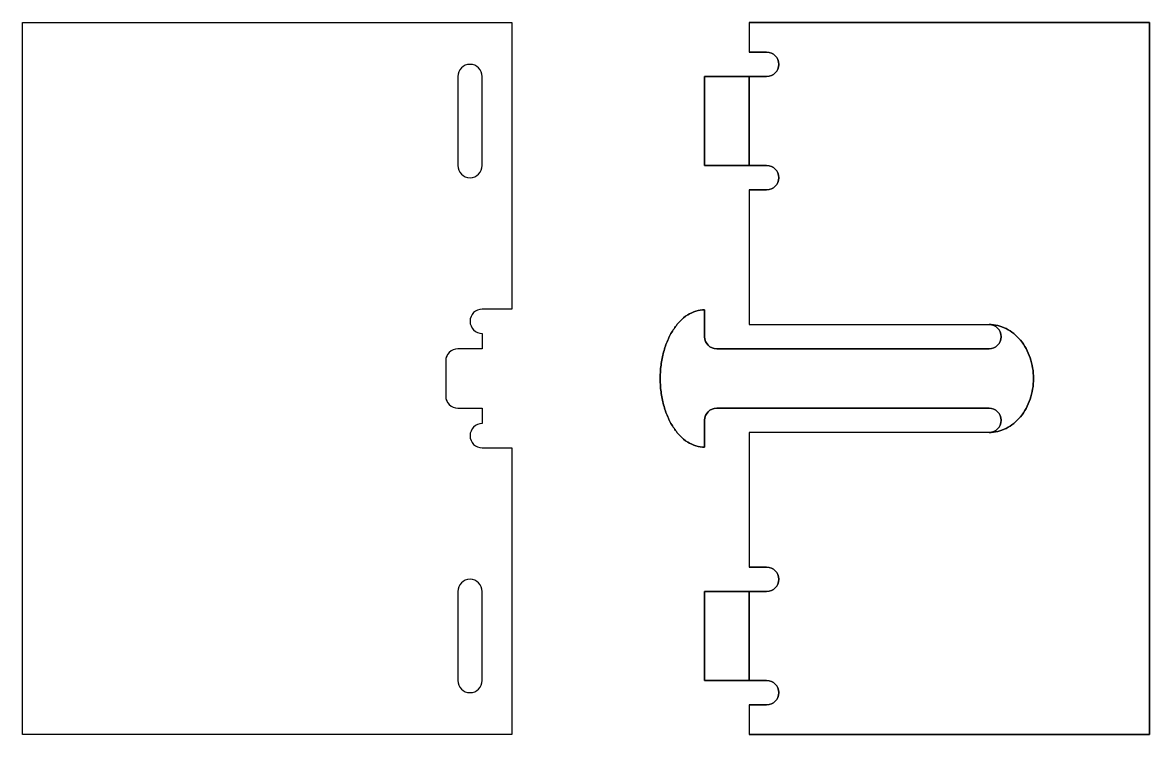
# Model space of a CAD drawing. Extents: x -35 to 345, y 0 to 240.
import ezdxf

# ---------------------------------------------------------------- set-up
doc = ezdxf.new("R2010")
doc.units = 0
doc.layers.add('1', color=7, linetype='CONTINUOUS')

# ---------------------------------------------------------------- blocks, each defined once
blk = doc.blocks.new('*M0')
at = {"layer": '1', "color": 7, "linetype": 'CONTINUOUS'}
for p, q in [((15, -18.2, -6.8), (30, -18.2, -6.8)), ((15, -48.2, -6.8), (15, -18.2, -6.8)), ((30, -18.2, -6.8), (30, -18.2)), ((30, -48.2, -6.8), (30, -18.2, -6.8)), ((30, -18.2), (30, -48.2)), ((30, -48.2, -6.8), (15, -48.2, -6.8)), ((30, -48.2), (30, -48.2, -6.8)), ((15, -96.8, -6.8), (15, -105.9, -6.8)), ((110.9, -101.8), (110.9, -101.8, -6.8)), ((19.1, -110, -6.8), (110.9, -110, -6.8)), ((125.9, -120), (125.9, -120, -6.8)), ((110.9, -130, -6.8), (19.1, -130, -6.8)), ((15, -134.1, -6.8), (15, -143.2, -6.8)), ((110.9, -138.2), (110.9, -138.2, -6.8)), ((110.9, -138.2, -6.8), (110.9, -138.2)), ((15, -191.8, -6.8), (30, -191.8, -6.8)), ((15, -221.8, -6.8), (15, -191.8, -6.8)), ((30, -191.8, -6.8), (30, -191.8)), ((30, -221.8, -6.8), (30, -191.8, -6.8)), ((30, -191.8), (30, -221.8)), ((30, -221.8, -6.8), (15, -221.8, -6.8)), ((30, -221.8), (30, -221.8, -6.8))]:
    blk.add_line(p, q, dxfattribs=at)
at = {"layer": '1', "color": 7, "linetype": 'CONTINUOUS', "extrusion": (0, 0, -1)}
for points in [[(-0.000345, -120, 0.031659), (-0.305845, -115.465545, 0.033163), (-1.171183, -111.109885, 0.036291), (-2.56339, -107.098968, 0.041345), (-4.429425, -103.585608, 0.04863), (-6.698192, -100.703662, 0.058017), (-9.283253, -98.562929, 0.067994), (-12.086118, -97.244971, 0.074921), (-15, -96.8, 0.074921)], [(-110.9, -101.8, 0.059274), (-113.826355, -102.149708, 0.057285), (-116.640251, -103.185393, 0.053936), (-119.233553, -104.867253, 0.050102), (-121.506602, -107.130657, 0.046516), (-123.372044, -109.888622, 0.043627), (-124.758193, -113.035162, 0.041646), (-125.611779, -116.449356, 0.040646), (-125.9, -120, 0.040646), (-125.611779, -123.550644, 0.041646), (-124.758193, -126.964838, 0.043627), (-123.372044, -130.111378, 0.046516), (-121.506602, -132.869343, 0.050102), (-119.233553, -135.132747, 0.053936), (-116.640251, -136.814607, 0.057285), (-113.826355, -137.850292, 0.059274), (-110.9, -138.2, 0.059274)], [(-15, -143.2, 0.074921), (-12.086118, -142.755029, 0.067994), (-9.283253, -141.437071, 0.058017), (-6.698192, -139.296338, 0.04863), (-4.429425, -136.414392, 0.041345), (-2.56339, -132.901032, 0.036291), (-1.171183, -128.890115, 0.033163), (-0.305845, -124.534455, 0.031659), (-0.000345, -120, 0.031659)]]:
    blk.add_lwpolyline(points, format="xyb", dxfattribs=at)
at = {"layer": '1', "color": 7, "linetype": 'CONTINUOUS'}
blk.add_lwpolyline([(110.9, -138.2, 0.059274), (113.826355, -137.850292, 0.057285), (116.640251, -136.814607, 0.053936), (119.233553, -135.132747, 0.050102), (121.506602, -132.869343, 0.046516), (123.372044, -130.111378, 0.043627), (124.758193, -126.964838, 0.041646), (125.611779, -123.550644, 0.040646), (125.9, -120, 0.040646), (125.611779, -116.449356, 0.041646), (124.758193, -113.035162, 0.043627), (123.372044, -109.888622, 0.046516), (121.506602, -107.130657, 0.050102), (119.233553, -104.867253, 0.053936), (116.640251, -103.185393, 0.057285), (113.826355, -102.149708, 0.059274), (110.9, -101.8, 0.059274)], format="xyb", dxfattribs=at)
for centre, start, end in [((110.9, -105.9, -6.8), 270, 90), ((19.1, -105.9, -6.8), 180, 270), ((19.1, -134.1, -6.8), 90, 180), ((110.9, -134.1, -6.8), 270, 90)]:
    blk.add_arc(centre, 4.1, start, end, dxfattribs=at)
blk = doc.blocks.new('*M1')
at = {"layer": '1', "color": 7, "linetype": 'CONTINUOUS'}
for p, q in [((30, 0), (30, 0, -15)), ((30, 0, -15), (30, -10, -15)), ((30, 0), (30, -10)), ((30, 0), (165, 0)), ((165, 0, -15), (30, 0, -15)), ((165, 0), (165, -240)), ((165, -240, -15), (165, 0, -15)), ((165, 0), (165, 0, -15)), ((30, -10), (30, -10, -15)), ((35.9, -10), (30, -10)), ((30, -10, -15), (35.9, -10, -15)), ((35.9, -10), (35.9, -10, -15)), ((40, -14.1), (40, -14.1, -15)), ((35.9, -18.2, -15), (15, -18.2, -15)), ((15, -18.2, -6.8), (15, -18.2, -15)), ((15, -18.2, -15), (15, -48.2, -15)), ((30, -18.2), (35.9, -18.2)), ((35.9, -18.2), (35.9, -18.2, -15)), ((35.9, -18.2), (35.9, -18.2, -15)), ((15, -48.2, -6.8), (15, -48.2, -15)), ((15, -48.2, -15), (35.9, -48.2, -15)), ((35.9, -48.2), (30, -48.2)), ((35.9, -48.2), (35.9, -48.2, -15)), ((40, -52.3), (40, -52.3, -15)), ((30, -56.4), (35.9, -56.4)), ((30, -56.4), (30, -101.8)), ((35.9, -56.4, -15), (30, -56.4, -15)), ((30, -56.4), (30, -56.4, -15)), ((30, -56.4, -15), (30, -101.8, -15)), ((35.9, -56.4), (35.9, -56.4, -15)), ((35.9, -56.4), (35.9, -56.4, -15)), ((15, -96.8, -6.8), (15, -96.8, -15)), ((15, -105.9, -15), (15, -96.8, -15)), ((30, -101.8), (110.9, -101.8)), ((30, -101.8), (30, -101.8, -15)), ((30, -101.8, -15), (110.9, -101.8, -15)), ((110.9, -101.8, -6.8), (110.9, -101.8, -15)), ((15, -105.9, -6.8), (15, -105.9, -15)), ((115, -105.9, -6.8), (115, -105.9, -15)), ((19.1, -110, -6.8), (19.1, -110, -15)), ((110.9, -110, -15), (19.1, -110, -15)), ((110.9, -110, -6.8), (110.9, -110, -15)), ((110.9, -110, -6.8), (110.9, -110, -15)), ((0.00034, -120, -6.8), (0.00034, -120, -15)), ((19.1, -130, -6.8), (19.1, -130, -15)), ((19.1, -130, -15), (110.9, -130, -15)), ((110.9, -130, -6.8), (110.9, -130, -15)), ((15, -143.2, -15), (15, -134.1, -15)), ((15, -134.1, -6.8), (15, -134.1, -15)), ((115, -134.1, -6.8), (115, -134.1, -15)), ((30, -138.2), (30, -138.2, -15)), ((30, -138.2, -15), (30, -183.6, -15)), ((30, -138.2), (30, -183.6)), ((110.9, -138.2, -15), (30, -138.2, -15)), ((110.9, -138.2), (30, -138.2)), ((110.9, -138.2, -6.8), (110.9, -138.2, -15)), ((110.9, -138.2, -6.8), (110.9, -138.2, -15)), ((15, -143.2, -6.8), (15, -143.2, -15)), ((30, -183.6), (30, -183.6, -15)), ((35.9, -183.6), (30, -183.6)), ((30, -183.6, -15), (35.9, -183.6, -15)), ((35.9, -183.6), (35.9, -183.6, -15)), ((40, -187.7), (40, -187.7, -15)), ((35.9, -191.8, -15), (15, -191.8, -15)), ((15, -191.8, -6.8), (15, -191.8, -15)), ((15, -191.8, -15), (15, -221.8, -15)), ((30, -191.8), (35.9, -191.8)), ((35.9, -191.8), (35.9, -191.8, -15)), ((35.9, -191.8), (35.9, -191.8, -15)), ((15, -221.8, -6.8), (15, -221.8, -15)), ((15, -221.8, -15), (35.9, -221.8, -15)), ((35.9, -221.8), (30, -221.8)), ((35.9, -221.8), (35.9, -221.8, -15)), ((40, -225.9), (40, -225.9, -15)), ((30, -230), (30, -230, -15)), ((30, -230, -15), (30, -240, -15)), ((30, -230), (30, -240)), ((30, -230), (35.9, -230)), ((35.9, -230, -15), (30, -230, -15)), ((35.9, -230), (35.9, -230, -15)), ((35.9, -230), (35.9, -230, -15)), ((30, -240), (30, -240, -15)), ((165, -240), (30, -240)), ((30, -240, -15), (165, -240, -15)), ((165, -240), (165, -240, -15))]:
    blk.add_line(p, q, dxfattribs=at)
for points in [[(15, -96.8, 0.074921), (12.086118, -97.244971, 0.067994), (9.283253, -98.562929, 0.058017), (6.698192, -100.703662, 0.04863), (4.429425, -103.585608, 0.041345), (2.56339, -107.098968, 0.036291), (1.171183, -111.109885, 0.033163), (0.305845, -115.465545, 0.031659), (0.000345, -120, 0.031659)], [(0.000345, -120, 0.031659), (0.305845, -124.534455, 0.033163), (1.171183, -128.890115, 0.036291), (2.56339, -132.901032, 0.041345), (4.429425, -136.414392, 0.04863), (6.698192, -139.296338, 0.058017), (9.283253, -141.437071, 0.067994), (12.086118, -142.755029, 0.074921), (15, -143.2, 0.074921)]]:
    blk.add_lwpolyline(points, format="xyb", dxfattribs=at)
for centre in [(35.9, -14.1), (35.9, -52.3), (35.9, -187.7), (35.9, -225.9)]:
    blk.add_arc(centre, 4.1, 270, 90, dxfattribs=at)
at = {"layer": '1', "color": 7, "linetype": 'CONTINUOUS', "extrusion": (0, 0, -1)}
for centre, start, end in [((-35.9, -14.1, 15), 90, 270), ((-35.9, -52.3, 15), 90, 270), ((-110.9, -105.9, 15), 90, 270), ((-19.1, -105.9, 15), 270, 360), ((-19.1, -134.1, 15), 360, 90), ((-110.9, -134.1, 15), 90, 270), ((-35.9, -187.7, 15), 90, 270), ((-35.9, -225.9, 15), 90, 270)]:
    blk.add_arc(centre, 4.1, start, end, dxfattribs=at)
blk = doc.blocks.new('*M2')
at = {"layer": '1', "color": 7, "linetype": 'CONTINUOUS'}
for name in ['*M1', '*M0']:
    blk.add_blockref(name, (0, 0), dxfattribs=at)
blk = doc.blocks.new('*M3')
at = {"layer": '1', "color": 7, "linetype": 'CONTINUOUS'}
for p, q in [((-35.27449, 0, -83.53057), (-35.27449, 240, -83.53057)), ((-35.27449, 240, -98.53057), (-35.27449, 240, -83.53057)), ((-35.27449, 0, -98.53057), (-35.27449, 240, -98.53057)), ((-35.27449, 240, -83.53057), (129.72551, 240, -83.53057)), ((-35.27449, 240, -98.53057), (129.72551, 240, -98.53057)), ((129.72551, 240, -83.53057), (129.72551, 143.4, -83.53057)), ((129.72551, 240, -98.53057), (129.72551, 143.4, -98.53057)), ((129.72551, 240, -98.53057), (129.72551, 240, -83.53057)), ((115.62551, 225.9, -98.53057), (115.62551, 225.9, -83.53057)), ((111.52551, 221.8, -98.53057), (111.52551, 221.8, -83.53057)), ((111.52551, 221.8, -98.53057), (111.52551, 221.8, -83.53057)), ((111.52551, 221.8, -83.53057), (111.52551, 191.8, -83.53057)), ((111.52551, 221.8, -98.53057), (111.52551, 191.8, -98.53057)), ((119.72551, 191.8, -83.53057), (119.72551, 221.8, -83.53057)), ((119.72551, 221.8, -98.53057), (119.72551, 221.8, -83.53057)), ((119.72551, 191.8, -98.53057), (119.72551, 221.8, -98.53057)), ((111.52551, 191.8, -98.53057), (111.52551, 191.8, -83.53057)), ((119.72551, 191.8, -98.53057), (119.72551, 191.8, -83.53057)), ((119.72551, 191.8, -98.53057), (119.72551, 191.8, -83.53057)), ((115.62551, 187.7, -98.53057), (115.62551, 187.7, -83.53057)), ((129.72551, 143.4, -83.53057), (119.72551, 143.4, -83.53057)), ((119.72551, 143.4, -98.53057), (119.72551, 143.4, -83.53057)), ((129.72551, 143.4, -98.53057), (119.72551, 143.4, -98.53057)), ((129.72551, 143.4, -98.53057), (129.72551, 143.4, -83.53057)), ((115.62551, 139.3, -98.53057), (115.62551, 139.3, -83.53057)), ((119.72551, 135.2, -98.53057), (119.72551, 135.2, -83.53057)), ((119.72551, 135.2, -98.53057), (119.72551, 135.2, -83.53057)), ((119.72551, 135.2, -83.53057), (119.72551, 130, -83.53057)), ((119.72551, 135.2, -98.53057), (119.72551, 130, -98.53057)), ((119.72551, 130, -83.53057), (111.52551, 130, -83.53057)), ((111.52551, 130, -98.53057), (111.52551, 130, -83.53057)), ((119.72551, 130, -98.53057), (111.52551, 130, -98.53057)), ((119.72551, 130, -98.53057), (119.72551, 130, -83.53057)), ((107.42551, 125.9, -98.53057), (107.42551, 125.9, -83.53057)), ((107.42551, 125.9, -83.53057), (107.42551, 114.1, -83.53057)), ((107.42551, 125.9, -98.53057), (107.42551, 114.1, -98.53057)), ((107.42551, 114.1, -98.53057), (107.42551, 114.1, -83.53057)), ((111.52551, 110, -98.53057), (111.52551, 110, -83.53057)), ((111.52551, 110, -83.53057), (119.72551, 110, -83.53057)), ((111.52551, 110, -98.53057), (119.72551, 110, -98.53057)), ((119.72551, 110, -98.53057), (119.72551, 110, -83.53057)), ((119.72551, 110, -83.53057), (119.72551, 104.8, -83.53057)), ((119.72551, 110, -98.53057), (119.72551, 104.8, -98.53057)), ((119.72551, 104.8, -98.53057), (119.72551, 104.8, -83.53057)), ((115.62551, 100.7, -98.53057), (115.62551, 100.7, -83.53057)), ((119.72551, 96.6, -98.53057), (119.72551, 96.6, -83.53057)), ((119.72551, 96.6, -98.53057), (119.72551, 96.6, -83.53057)), ((119.72551, 96.6, -83.53057), (129.72551, 96.6, -83.53057)), ((119.72551, 96.6, -98.53057), (129.72551, 96.6, -98.53057)), ((129.72551, 96.6, -98.53057), (129.72551, 96.6, -83.53057)), ((129.72551, 96.6, -83.53057), (129.72551, 0, -83.53057)), ((129.72551, 96.6, -98.53057), (129.72551, 0, -98.53057)), ((115.62551, 52.3, -98.53057), (115.62551, 52.3, -83.53057)), ((111.52551, 48.2, -98.53057), (111.52551, 48.2, -83.53057)), ((111.52551, 48.2, -98.53057), (111.52551, 48.2, -83.53057)), ((111.52551, 48.2, -83.53057), (111.52551, 18.2, -83.53057)), ((111.52551, 48.2, -98.53057), (111.52551, 18.2, -98.53057)), ((119.72551, 18.2, -83.53057), (119.72551, 48.2, -83.53057)), ((119.72551, 48.2, -98.53057), (119.72551, 48.2, -83.53057)), ((119.72551, 18.2, -98.53057), (119.72551, 48.2, -98.53057)), ((111.52551, 18.2, -98.53057), (111.52551, 18.2, -83.53057)), ((119.72551, 18.2, -98.53057), (119.72551, 18.2, -83.53057)), ((119.72551, 18.2, -98.53057), (119.72551, 18.2, -83.53057)), ((115.62551, 14.1, -98.53057), (115.62551, 14.1, -83.53057)), ((129.72551, 0, -83.53057), (-35.27449, 0, -83.53057)), ((-35.27449, 0, -98.53057), (-35.27449, 0, -83.53057)), ((129.72551, 0, -98.53057), (-35.27449, 0, -98.53057)), ((129.72551, 0, -98.53057), (129.72551, 0, -83.53057))]:
    blk.add_line(p, q, dxfattribs=at)
for centre, start, end in [((115.62551, 221.8, -83.53057), 360, 180), ((115.62551, 221.8, -98.53057), 360, 180), ((115.62551, 191.8, -83.53057), 180, 360), ((115.62551, 191.8, -98.53057), 180, 360), ((119.72551, 139.3, -83.53057), 90, 270), ((119.72551, 139.3, -98.53057), 90, 270), ((111.52551, 125.9, -83.53057), 90, 180), ((111.52551, 125.9, -98.53057), 90, 180), ((111.52551, 114.1, -83.53057), 180, 270), ((111.52551, 114.1, -98.53057), 180, 270), ((119.72551, 100.7, -83.53057), 90, 270), ((119.72551, 100.7, -98.53057), 90, 270), ((115.62551, 48.2, -83.53057), 360, 180), ((115.62551, 48.2, -98.53057), 360, 180), ((115.62551, 18.2, -83.53057), 180, 360), ((115.62551, 18.2, -98.53057), 180, 360)]:
    blk.add_arc(centre, 4.1, start, end, dxfattribs=at)

msp = doc.modelspace()

# ---------------------------------------------------------------- linework, layer by layer
at = {"layer": '1', "color": 7, "linetype": 'CONTINUOUS'}
msp.add_lwpolyline([(129.72551, 143.4), (119.72551, 143.4), (119.72551, 143.4, 1), (119.72551, 135.2), (119.72551, 135.2), (119.72551, 130), (111.52551, 130), (111.52551, 130, 0.414214), (107.42551, 125.9), (107.42551, 125.9), (107.42551, 114.1), (107.42551, 114.1, 0.414214), (111.52551, 110), (111.52551, 110), (119.72551, 110), (119.72551, 104.8), (119.72551, 104.8, 1), (119.72551, 96.6), (119.72551, 96.6), (129.72551, 96.6)], format="xyb", dxfattribs=at)

# ---------------------------------------------------------------- block references
for name, p in [('*M3', (0, 0)), ('*M2', (179.72517, 240, -83.53057))]:
    msp.add_blockref(name, p, dxfattribs=at)

doc.saveas('drawing.dxf')
